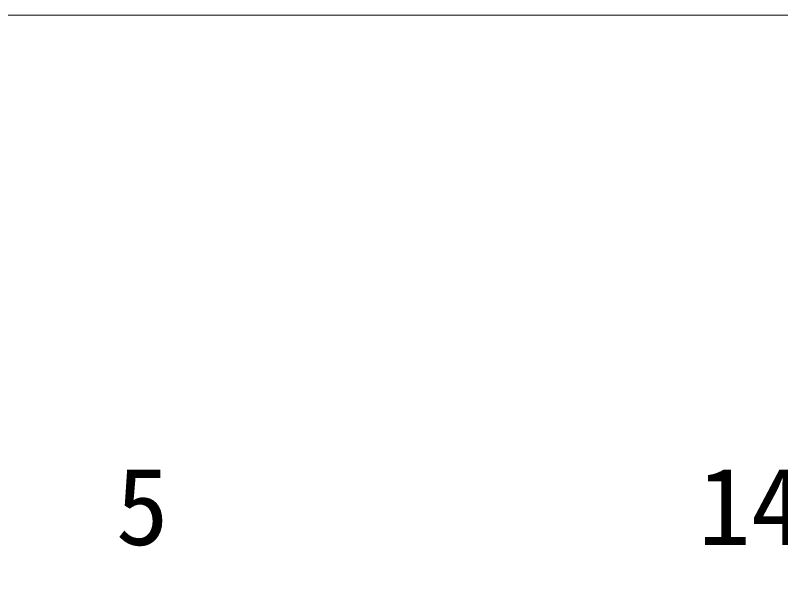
# Model space of a CAD drawing. Units: millimetres on the paper. Extents: x -420 to 420, y -297 to 297.
# Drawn here: x -266 to -247.92, y 184.4 to 197.61 of the extents above; entities that cross this region are included whole.
import ezdxf
from ezdxf.enums import TextEntityAlignment as Align

# ---------------------------------------------------------------- set-up
doc = ezdxf.new("R2010")
doc.units = ezdxf.units.MM
doc.header["$PDMODE"] = 32
doc.header["$PDSIZE"] = 0.5
for name, color, linetype, lineweight in [('0-0_0', 7, 'Continuous', 5), ('0-1_Defpoints', 7, 'Continuous', 18), ('0-7_0-A11-寸法_詳細', 5, 'Continuous', 18), ('0-B_A-B03-文字_書込_小', 7, 'Continuous', 18)]:
    doc.layers.add(name, color=color, linetype=linetype, lineweight=lineweight)
doc.styles.add('ＭＳ ゴシック', font='')
doc.styles.get('ＭＳ ゴシック').set_extended_font_data('MS Gothic')

# ---------------------------------------------------------------- blocks, each defined once
blk = doc.blocks.new('_Dot')
at = {"layer": '0-0_0'}
blk.add_line((-0.5, 0), (-1, 0), dxfattribs=at)
for radius in [0.5, 0.25]:
    blk.add_circle((0, 0), radius, dxfattribs=at)
blk = doc.blocks.new('D7')
at = {"layer": '0-1_Defpoints'}
for p in [(156.999, 480.55), (156.999, 467.768), (157.999, 467.768)]:
    blk.add_point(p, dxfattribs=at)
at = {"layer": '0-7_0-A11-寸法_詳細'}
for p, q in [((155.999, 480.55), (154.999, 480.55)), ((156.999, 471.768), (156.999, 480.55)), ((157.999, 480.55), (156.999, 480.55)), ((157.999, 471.768), (157.999, 480.55)), ((158.999, 480.55), (159.999, 480.55))]:
    blk.add_line(p, q, dxfattribs=at)
blk.add_blockref('_Dot', (156.999, 480.55), dxfattribs=at)
at = {"layer": '0-7_0-A11-寸法_詳細', "rotation": 180}
blk.add_blockref('_Dot', (157.999, 480.55), dxfattribs=at)
at = {"layer": '0-7_0-A11-寸法_詳細', "color": 7, "style": 'ＭＳ ゴシック'}
blk.add_text('5', height=1.833, dxfattribs=at).set_placement((156.874, 481.551), align=Align.BOTTOM_LEFT)
blk = doc.blocks.new('D8')
at = {"layer": '0-7_0-A11-寸法_詳細', "color": 7, "style": 'ＭＳ ゴシック'}
blk.add_text('145', height=1.833, dxfattribs=at).set_placement((170.624, 481.551), align=Align.BOTTOM_LEFT)

msp = doc.modelspace()

# ---------------------------------------------------------------- linework, layer by layer
at = {"layer": '0-B_A-B03-文字_書込_小'}
msp.add_lwpolyline([(-287.587, 163.654), (-269.12, 197.61), (-231.893, 197.61)], dxfattribs=at)

# ---------------------------------------------------------------- block references
at = {"layer": '0-7_0-A11-寸法_詳細'}
for name in ['D7', 'D8']:
    msp.add_blockref(name, (-420.5, -297), dxfattribs=at)

doc.saveas('drawing.dxf')
